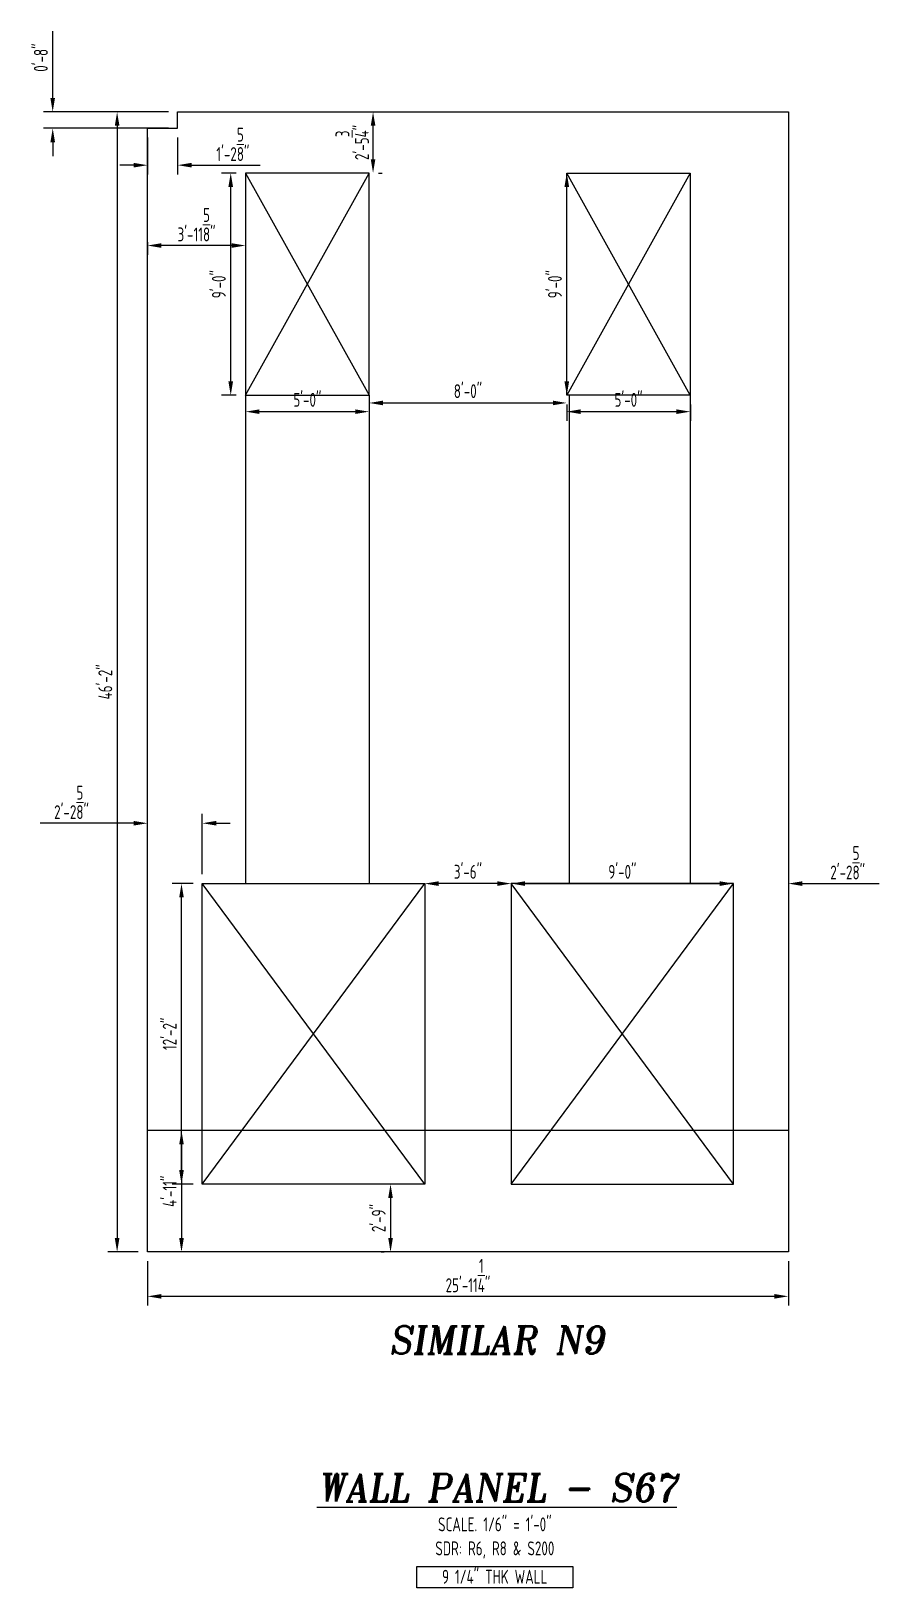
# Model space of a CAD drawing. Header units: inches. Extents: x -3675 to 38568, y -2433 to 4174.
# Drawn here: x 28759 to 29172, y 1179 to 1935 of the extents above; entities that cross this region are included whole.
import ezdxf
from ezdxf.enums import TextEntityAlignment as Align

# ---------------------------------------------------------------- set-up
doc = ezdxf.new("R2010")
doc.units = ezdxf.units.IN
doc.header["$MEASUREMENT"] = 0
doc.layers.get('0').update_dxf_attribs({"linetype": 'CONTINUOUS'})
doc.layers.get('Defpoints').update_dxf_attribs({"linetype": 'CONTINUOUS'})
for name, color, linetype in [('0-25', 7, 'CONTINUOUS'), ('0-35', 3, 'CONTINUOUS'), ('0-35TEXT', 3, 'CONTINUOUS'), ('0-50', 10, 'CONTINUOUS'), ('Hatch', 253, 'CONTINUOUS')]:
    doc.layers.add(name, color=color, linetype=linetype)
doc.layers.add('COVER', color=6, linetype='CONTINUOUS', lineweight=0, plot=False)
doc.styles.add('AR', font='ARCHQUIK.shx', dxfattribs={"width": 0.8})
doc.styles.add('ROMANT', font='romant')
doc.dimstyles.new('CADS_DIM_48', dxfattribs={"dimscale": 48, "dimtxt": 0.09375, "dimasz": 0.09375, "dimexe": 0.0625, "dimexo": 0.0625, "dimgap": 0.09375, "dimtad": 0, "dimtih": 1, "dimtoh": 1, "dimzin": 1, "dimdsep": 46, "dimlunit": 4, "dimtxsty": 'AR', "dimblk": 'CLOSED', "dimcen": 0.1875, "dimadec": 0, "dimazin": 0, "dimtfac": 1, "dimtofl": 0, "dimtmove": 0, "dimatfit": 1, "dimldrblk": 'DOTBLANK', "dimfxl": 1, "dimtzin": 0, "dimarcsym": 0})

# ---------------------------------------------------------------- blocks, each defined once
blk = doc.blocks.new('*D210')
at = {"layer": 'COVER', "color": 0, "lineweight": -2, "transparency": 16777216}
for p, q in [((28815.21, 1883.27), (28815.21, 1865.36)), ((28829.84, 1883.27), (28829.84, 1865.36)), ((28808.46, 1869.86), (28801.71, 1869.86)), ((28836.59, 1869.86), (28870, 1869.86))]:
    blk.add_line(p, q, dxfattribs=at)
at = {"layer": 'COVER', "color": 0, "transparency": 16777216}
for points in [[(28808.46, 1870.98), (28808.46, 1868.73), (28815.21, 1869.86)], [(28836.59, 1870.98), (28836.59, 1868.73), (28829.84, 1869.86)]]:
    blk.add_solid(points, dxfattribs=at)
at = {"layer": 'Defpoints', "color": 0, "transparency": 16777216}
for p in [(28815.21, 1887.77), (28829.84, 1887.77), (28829.84, 1869.86)]:
    blk.add_point(p, dxfattribs=at)
at = {"layer": 'COVER', "color": 0, "transparency": 16777216, "insert": (28856.67, 1879.98), "char_height": 6.75, "attachment_point": 5, "style": 'AR'}
blk.add_mtext('1\'-2{\\H1.000000x;\\S5/8;}"', dxfattribs=at)
blk = doc.blocks.new('_DotBlank')
at = {"layer": '0-35', "color": 0, "lineweight": -2}
blk.add_line((-0.5, 0), (-1, 0), dxfattribs=at)
blk.add_circle((0, 0), 0.5, dxfattribs=at)
blk = doc.blocks.new('*D211')
at = {"layer": 'COVER', "color": 0, "lineweight": -2, "transparency": 16777216}
for p, q in [((28769.17, 1902.52), (28769.17, 1934.99)), ((28825.34, 1895.77), (28764.67, 1895.77)), ((28825.34, 1887.77), (28764.67, 1887.77)), ((28769.17, 1881.02), (28769.17, 1874.27))]:
    blk.add_line(p, q, dxfattribs=at)
at = {"layer": 'COVER', "color": 0, "transparency": 16777216}
for points in [[(28768.05, 1902.52), (28770.3, 1902.52), (28769.17, 1895.77)], [(28768.05, 1881.02), (28770.3, 1881.02), (28769.17, 1887.77)]]:
    blk.add_solid(points, dxfattribs=at)
at = {"layer": 'Defpoints', "color": 0, "transparency": 16777216}
for p in [(28769.17, 1895.77), (28829.84, 1895.77), (28829.84, 1887.77)]:
    blk.add_point(p, dxfattribs=at)
at = {"layer": 'COVER', "color": 0, "transparency": 16777216, "insert": (28763.43, 1922.13), "char_height": 6.75, "attachment_point": 5, "rotation": 90, "style": 'AR'}
blk.add_mtext('0\'-8"', dxfattribs=at)
blk = doc.blocks.new('*D212')
at = {"layer": 'COVER', "color": 0, "lineweight": -2, "transparency": 16777216}
for p, q in [((28825.34, 1895.77), (28795.95, 1895.77)), ((28800.45, 1889.02), (28800.45, 1348.52)), ((28810.71, 1341.77), (28795.95, 1341.77))]:
    blk.add_line(p, q, dxfattribs=at)
at = {"layer": 'COVER', "color": 0, "transparency": 16777216}
for points in [[(28799.33, 1889.02), (28801.58, 1889.02), (28800.45, 1895.77)], [(28799.33, 1348.52), (28801.58, 1348.52), (28800.45, 1341.77)]]:
    blk.add_solid(points, dxfattribs=at)
at = {"layer": 'Defpoints', "color": 0, "transparency": 16777216}
for p in [(28829.84, 1895.77), (28800.45, 1341.77), (28815.21, 1341.77)]:
    blk.add_point(p, dxfattribs=at)
at = {"layer": 'COVER', "color": 0, "transparency": 16777216, "insert": (28794.71, 1618.77), "char_height": 6.75, "attachment_point": 5, "rotation": 90, "style": 'AR'}
blk.add_mtext('46\'-2"', dxfattribs=at)
blk = doc.blocks.new('*D213')
at = {"layer": 'COVER', "color": 0, "lineweight": -2, "transparency": 16777216}
for p, q in [((28815.21, 1832.48), (28815.21, 1826.32)), ((28856.09, 1830.82), (28821.96, 1830.82)), ((28862.84, 1832.48), (28862.84, 1826.32))]:
    blk.add_line(p, q, dxfattribs=at)
at = {"layer": 'COVER', "color": 0, "transparency": 16777216}
for points in [[(28821.96, 1831.94), (28821.96, 1829.69), (28815.21, 1830.82)], [(28856.09, 1831.94), (28856.09, 1829.69), (28862.84, 1830.82)]]:
    blk.add_solid(points, dxfattribs=at)
at = {"layer": 'Defpoints', "color": 0, "transparency": 16777216}
for p in [(28815.21, 1836.98), (28815.21, 1830.82), (28862.84, 1836.98)]:
    blk.add_point(p, dxfattribs=at)
at = {"layer": 'COVER', "color": 0, "transparency": 16777216, "insert": (28839.03, 1840.94), "char_height": 6.75, "attachment_point": 5, "style": 'AR'}
blk.add_mtext('3\'-11{\\H1.000000x;\\S5/8;}"', dxfattribs=at)
blk = doc.blocks.new('*D214')
at = {"layer": 'COVER', "color": 0, "lineweight": -2, "transparency": 16777216}
blk.add_line((28985.09, 1520.77), (28956.59, 1520.77), dxfattribs=at)
at = {"layer": 'COVER', "color": 0, "transparency": 16777216}
for points in [[(28956.59, 1521.89), (28956.59, 1519.64), (28949.84, 1520.77)], [(28985.09, 1521.89), (28985.09, 1519.64), (28991.84, 1520.77)]]:
    blk.add_solid(points, dxfattribs=at)
at = {"layer": 'Defpoints', "color": 0, "transparency": 16777216}
for p in [(28949.84, 1520.77), (28949.84, 1520.77), (28991.84, 1520.77)]:
    blk.add_point(p, dxfattribs=at)
at = {"layer": 'COVER', "color": 0, "transparency": 16777216, "insert": (28970.84, 1526.51), "char_height": 6.75, "attachment_point": 5, "style": 'AR'}
blk.add_mtext('3\'-6"', dxfattribs=at)
blk = doc.blocks.new('*D215')
at = {"layer": 'COVER', "color": 0, "lineweight": -2, "transparency": 16777216}
blk.add_line((28998.59, 1520.77), (29093.09, 1520.77), dxfattribs=at)
at = {"layer": 'COVER', "color": 0, "transparency": 16777216}
for points in [[(28998.59, 1521.89), (28998.59, 1519.64), (28991.84, 1520.77)], [(29093.09, 1521.89), (29093.09, 1519.64), (29099.84, 1520.77)]]:
    blk.add_solid(points, dxfattribs=at)
at = {"layer": 'Defpoints', "color": 0, "transparency": 16777216}
for p in [(28991.84, 1520.77), (29099.84, 1520.77), (29099.84, 1520.77)]:
    blk.add_point(p, dxfattribs=at)
at = {"layer": 'COVER', "color": 0, "transparency": 16777216, "insert": (29045.84, 1526.51), "char_height": 6.75, "attachment_point": 5, "style": 'AR'}
blk.add_mtext('9\'-0"', dxfattribs=at)
blk = doc.blocks.new('*D216')
at = {"layer": 'COVER', "color": 0, "lineweight": -2, "transparency": 16777216}
for p, q in [((29093.09, 1520.77), (29086.34, 1520.77)), ((29133.21, 1520.77), (29170.53, 1520.77))]:
    blk.add_line(p, q, dxfattribs=at)
at = {"layer": 'COVER', "color": 0, "transparency": 16777216}
for points in [[(29093.09, 1521.89), (29093.09, 1519.64), (29099.84, 1520.77)], [(29133.21, 1521.89), (29133.21, 1519.64), (29126.46, 1520.77)]]:
    blk.add_solid(points, dxfattribs=at)
at = {"layer": 'Defpoints', "color": 0, "transparency": 16777216}
for p in [(29099.84, 1520.77), (29126.46, 1520.77), (29126.46, 1520.77)]:
    blk.add_point(p, dxfattribs=at)
at = {"layer": 'COVER', "color": 0, "transparency": 16777216, "insert": (29155.25, 1530.89), "char_height": 6.75, "attachment_point": 5, "style": 'AR'}
blk.add_mtext('2\'-2{\\H1.000000x;\\S5/8;}"', dxfattribs=at)
blk = doc.blocks.new('*D217')
at = {"layer": 'COVER', "color": 0, "lineweight": -2, "transparency": 16777216}
for p, q in [((28815.21, 1525.27), (28815.21, 1554.59)), ((28841.84, 1525.27), (28841.84, 1554.59)), ((28808.46, 1550.09), (28763.03, 1550.09)), ((28848.59, 1550.09), (28855.34, 1550.09))]:
    blk.add_line(p, q, dxfattribs=at)
at = {"layer": 'COVER', "color": 0, "transparency": 16777216}
for points in [[(28808.46, 1551.22), (28808.46, 1548.97), (28815.21, 1550.09)], [(28848.59, 1551.22), (28848.59, 1548.97), (28841.84, 1550.09)]]:
    blk.add_solid(points, dxfattribs=at)
at = {"layer": 'Defpoints', "color": 0, "transparency": 16777216}
for p in [(28815.21, 1550.09), (28815.21, 1520.77), (28841.84, 1520.77)]:
    blk.add_point(p, dxfattribs=at)
at = {"layer": 'COVER', "color": 0, "transparency": 16777216, "insert": (28778.31, 1560.22), "char_height": 6.75, "attachment_point": 5, "style": 'AR'}
blk.add_mtext('2\'-2{\\H1.000000x;\\S5/8;}"', dxfattribs=at)
blk = doc.blocks.new('*D218')
at = {"layer": 'COVER', "color": 0, "lineweight": -2, "transparency": 16777216}
for p, q in [((28837.34, 1520.77), (28827.22, 1520.77)), ((28831.72, 1381.52), (28831.72, 1514.02)), ((28837.34, 1374.77), (28827.22, 1374.77))]:
    blk.add_line(p, q, dxfattribs=at)
at = {"layer": 'COVER', "color": 0, "transparency": 16777216}
for points in [[(28830.6, 1514.02), (28832.85, 1514.02), (28831.72, 1520.77)], [(28830.6, 1381.52), (28832.85, 1381.52), (28831.72, 1374.77)]]:
    blk.add_solid(points, dxfattribs=at)
at = {"layer": 'Defpoints', "color": 0, "transparency": 16777216}
for p in [(28831.72, 1520.77), (28841.84, 1520.77), (28841.84, 1374.77)]:
    blk.add_point(p, dxfattribs=at)
at = {"layer": 'COVER', "color": 0, "transparency": 16777216, "insert": (28825.98, 1447.77), "char_height": 6.75, "attachment_point": 5, "rotation": 90, "style": 'AR'}
blk.add_mtext('12\'-2"', dxfattribs=at)
blk = doc.blocks.new('*D219')
at = {"layer": 'COVER', "color": 0, "lineweight": -2, "transparency": 16777216}
for p, q in [((28827.78, 1400.77), (28827.22, 1400.77)), ((28831.72, 1394.02), (28831.72, 1348.52)), ((28827.78, 1341.77), (28827.22, 1341.77))]:
    blk.add_line(p, q, dxfattribs=at)
at = {"layer": 'COVER', "color": 0, "transparency": 16777216}
for points in [[(28830.6, 1394.02), (28832.85, 1394.02), (28831.72, 1400.77)], [(28830.6, 1348.52), (28832.85, 1348.52), (28831.72, 1341.77)]]:
    blk.add_solid(points, dxfattribs=at)
at = {"layer": 'Defpoints', "color": 0, "transparency": 16777216}
for p in [(28832.28, 1400.77), (28831.72, 1341.77), (28832.28, 1341.77)]:
    blk.add_point(p, dxfattribs=at)
at = {"layer": 'COVER', "color": 0, "transparency": 16777216, "insert": (28825.98, 1371.27), "char_height": 6.75, "attachment_point": 5, "rotation": 90, "style": 'AR'}
blk.add_mtext('4\'-11"', dxfattribs=at)
blk = doc.blocks.new('*D220')
at = {"layer": 'COVER', "color": 0, "lineweight": -2, "transparency": 16777216}
for p, q in [((28858.34, 1866.02), (28851.12, 1866.02)), ((28855.62, 1764.81), (28855.62, 1859.27)), ((28858.34, 1758.06), (28851.12, 1758.06))]:
    blk.add_line(p, q, dxfattribs=at)
at = {"layer": 'COVER', "color": 0, "transparency": 16777216}
for points in [[(28854.5, 1859.27), (28856.75, 1859.27), (28855.62, 1866.02)], [(28854.5, 1764.81), (28856.75, 1764.81), (28855.62, 1758.06)]]:
    blk.add_solid(points, dxfattribs=at)
at = {"layer": 'Defpoints', "color": 0, "transparency": 16777216}
for p in [(28855.62, 1866.02), (28862.84, 1866.02), (28862.84, 1758.06)]:
    blk.add_point(p, dxfattribs=at)
at = {"layer": 'COVER', "color": 0, "transparency": 16777216, "insert": (28849.88, 1812.04), "char_height": 6.75, "attachment_point": 5, "rotation": 90, "style": 'AR'}
blk.add_mtext('9\'-0"', dxfattribs=at)
blk = doc.blocks.new('*D221')
at = {"layer": 'COVER', "color": 0, "lineweight": -2, "transparency": 16777216}
for p, q in [((28862.84, 1753.56), (28862.84, 1745.59)), ((28869.59, 1750.09), (28916.1, 1750.09)), ((28922.85, 1753.56), (28922.85, 1745.59))]:
    blk.add_line(p, q, dxfattribs=at)
at = {"layer": 'COVER', "color": 0, "transparency": 16777216}
for points in [[(28869.59, 1751.21), (28869.59, 1748.96), (28862.84, 1750.09)], [(28916.1, 1751.21), (28916.1, 1748.96), (28922.85, 1750.09)]]:
    blk.add_solid(points, dxfattribs=at)
at = {"layer": 'Defpoints', "color": 0, "transparency": 16777216}
for p in [(28862.84, 1758.06), (28922.85, 1758.06), (28922.85, 1750.09)]:
    blk.add_point(p, dxfattribs=at)
at = {"layer": 'COVER', "color": 0, "transparency": 16777216, "insert": (28892.84, 1755.83), "char_height": 6.75, "attachment_point": 5, "style": 'AR'}
blk.add_mtext('5\'-0"', dxfattribs=at)
blk = doc.blocks.new('*D222')
at = {"layer": 'COVER', "color": 0, "lineweight": -2, "transparency": 16777216}
for p, q in [((28922.85, 1753.56), (28922.85, 1749.82)), ((28929.6, 1754.32), (29012.08, 1754.32)), ((29018.83, 1753.56), (29018.83, 1749.82))]:
    blk.add_line(p, q, dxfattribs=at)
at = {"layer": 'COVER', "color": 0, "transparency": 16777216}
for points in [[(28929.6, 1755.45), (28929.6, 1753.2), (28922.85, 1754.32)], [(29012.08, 1755.45), (29012.08, 1753.2), (29018.83, 1754.32)]]:
    blk.add_solid(points, dxfattribs=at)
at = {"layer": 'Defpoints', "color": 0, "transparency": 16777216}
for p in [(28922.85, 1758.06), (29018.83, 1758.06), (29018.83, 1754.32)]:
    blk.add_point(p, dxfattribs=at)
at = {"layer": 'COVER', "color": 0, "transparency": 16777216, "insert": (28970.84, 1760.06), "char_height": 6.75, "attachment_point": 5, "style": 'AR'}
blk.add_mtext('8\'-0"', dxfattribs=at)
blk = doc.blocks.new('*D223')
at = {"layer": 'COVER', "color": 0, "lineweight": -2, "transparency": 16777216}
blk.add_line((29018.83, 1764.81), (29018.83, 1859.27), dxfattribs=at)
at = {"layer": 'COVER', "color": 0, "transparency": 16777216}
for points in [[(29017.71, 1859.27), (29019.96, 1859.27), (29018.83, 1866.02)], [(29017.71, 1764.81), (29019.96, 1764.81), (29018.83, 1758.06)]]:
    blk.add_solid(points, dxfattribs=at)
at = {"layer": 'Defpoints', "color": 0, "transparency": 16777216}
for p in [(29018.83, 1866.02), (29018.83, 1866.02), (29018.83, 1758.06)]:
    blk.add_point(p, dxfattribs=at)
at = {"layer": 'COVER', "color": 0, "transparency": 16777216, "insert": (29013.09, 1812.04), "char_height": 6.75, "attachment_point": 5, "rotation": 90, "style": 'AR'}
blk.add_mtext('9\'-0"', dxfattribs=at)
blk = doc.blocks.new('*D224')
at = {"layer": 'COVER', "color": 0, "lineweight": -2, "transparency": 16777216}
for p, q in [((29018.83, 1753.56), (29018.83, 1745.59)), ((29025.58, 1750.09), (29072.09, 1750.09)), ((29078.84, 1753.56), (29078.84, 1745.59))]:
    blk.add_line(p, q, dxfattribs=at)
at = {"layer": 'COVER', "color": 0, "transparency": 16777216}
for points in [[(29025.58, 1751.21), (29025.58, 1748.96), (29018.83, 1750.09)], [(29072.09, 1751.21), (29072.09, 1748.96), (29078.84, 1750.09)]]:
    blk.add_solid(points, dxfattribs=at)
at = {"layer": 'Defpoints', "color": 0, "transparency": 16777216}
for p in [(29018.83, 1758.06), (29078.84, 1758.06), (29078.84, 1750.09)]:
    blk.add_point(p, dxfattribs=at)
at = {"layer": 'COVER', "color": 0, "transparency": 16777216, "insert": (29048.83, 1755.83), "char_height": 6.75, "attachment_point": 5, "style": 'AR'}
blk.add_mtext('5\'-0"', dxfattribs=at)
blk = doc.blocks.new('*D225')
at = {"layer": 'COVER', "color": 0, "lineweight": -2, "transparency": 16777216}
for p, q in [((28930.2, 1374.73), (28928.74, 1374.73)), ((28933.24, 1367.98), (28933.24, 1348.48)), ((28930.2, 1341.73), (28928.74, 1341.73))]:
    blk.add_line(p, q, dxfattribs=at)
at = {"layer": 'COVER', "color": 0, "transparency": 16777216}
for points in [[(28932.12, 1367.98), (28934.37, 1367.98), (28933.24, 1374.73)], [(28932.12, 1348.48), (28934.37, 1348.48), (28933.24, 1341.73)]]:
    blk.add_solid(points, dxfattribs=at)
at = {"layer": 'Defpoints', "color": 0, "transparency": 16777216}
for p in [(28934.7, 1374.73), (28933.24, 1341.73), (28934.7, 1341.73)]:
    blk.add_point(p, dxfattribs=at)
at = {"layer": 'COVER', "color": 0, "transparency": 16777216, "insert": (28927.5, 1358.23), "char_height": 6.75, "attachment_point": 5, "rotation": 90, "style": 'AR'}
blk.add_mtext('2\'-9"', dxfattribs=at)
blk = doc.blocks.new('*D226')
at = {"layer": 'COVER', "color": 0, "lineweight": -2, "transparency": 16777216}
for p, q in [((28815.21, 1337.27), (28815.21, 1315.71)), ((29126.46, 1337.27), (29126.46, 1315.71)), ((29119.71, 1320.21), (28821.96, 1320.21))]:
    blk.add_line(p, q, dxfattribs=at)
at = {"layer": 'COVER', "color": 0, "transparency": 16777216}
for points in [[(28821.96, 1321.33), (28821.96, 1319.08), (28815.21, 1320.21)], [(29119.71, 1321.33), (29119.71, 1319.08), (29126.46, 1320.21)]]:
    blk.add_solid(points, dxfattribs=at)
at = {"layer": 'Defpoints', "color": 0, "transparency": 16777216}
for p in [(28815.21, 1341.77), (29126.46, 1341.77), (28815.21, 1320.21)]:
    blk.add_point(p, dxfattribs=at)
at = {"layer": 'COVER', "color": 0, "transparency": 16777216, "insert": (28970.84, 1330.33), "char_height": 6.75, "attachment_point": 5, "style": 'AR'}
blk.add_mtext('25\'-11{\\H1.000000x;\\S1/4;}"', dxfattribs=at)
blk = doc.blocks.new('*D227')
at = {"layer": 'COVER', "color": 0, "lineweight": -2, "transparency": 16777216}
for p, q in [((28927.35, 1895.77), (28929.25, 1895.77)), ((28924.75, 1872.77), (28924.75, 1889.02)), ((28927.35, 1866.02), (28929.25, 1866.02))]:
    blk.add_line(p, q, dxfattribs=at)
at = {"layer": 'COVER', "color": 0, "transparency": 16777216}
for points in [[(28923.63, 1889.02), (28925.88, 1889.02), (28924.75, 1895.77)], [(28923.63, 1872.77), (28925.88, 1872.77), (28924.75, 1866.02)]]:
    blk.add_solid(points, dxfattribs=at)
at = {"layer": 'Defpoints', "color": 0, "transparency": 16777216}
for p in [(28922.85, 1895.77), (28924.75, 1895.77), (28922.85, 1866.02)]:
    blk.add_point(p, dxfattribs=at)
at = {"layer": 'COVER', "color": 0, "transparency": 16777216, "insert": (28914.63, 1880.89), "char_height": 6.75, "attachment_point": 5, "rotation": 90, "style": 'AR'}
blk.add_mtext('2\'-5{\\H1.000000x;\\S3/4;}"', dxfattribs=at)

msp = doc.modelspace()

# ---------------------------------------------------------------- linework, layer by layer
at = {"layer": '0-25'}
for p, q in [((28862.8382, 1866.01645), (28922.84517, 1758.05662)), ((28862.8382, 1758.05662), (28922.84517, 1866.01645)), ((29078.8382, 1866.01645), (29018.83123, 1758.05662)), ((29078.8382, 1758.05662), (29018.83123, 1866.01645)), ((28841.8382, 1374.76645), (28949.8382, 1520.7669)), ((28949.8382, 1374.76645), (28841.8382, 1520.7669)), ((29099.8382, 1374.76645), (28991.8382, 1520.7669)), ((28991.8382, 1374.76645), (29099.8382, 1520.7669))]:
    msp.add_line(p, q, dxfattribs=at)
at = {"layer": '0-35'}
for points in [[(28829.8382, 1895.76645), (29126.4632, 1895.76645), (29126.4632, 1341.76645), (28815.2132, 1341.76645), (28815.2132, 1887.76645), (28829.8382, 1887.76645)], [(28862.8382, 1758.05662), (28922.84517, 1758.05662), (28922.84517, 1866.01645), (28862.8382, 1866.01645)], [(29078.8382, 1758.05662), (29018.83123, 1758.05662), (29018.83123, 1866.01645), (29078.8382, 1866.01645)], [(28841.8382, 1520.7669), (28949.8382, 1520.7669), (28949.8382, 1374.76645), (28841.8382, 1374.76645)], [(29099.8382, 1520.7669), (28991.8382, 1520.7669), (28991.8382, 1374.76645), (29099.8382, 1374.76645)]]:
    msp.add_lwpolyline(points, close=True, dxfattribs=at)
at = {"layer": '0-50'}
msp.add_lwpolyline([(28945.95652, 1188.90763), (29021.84336, 1188.90763), (29021.84336, 1178.55127), (28945.95652, 1178.55127)], close=True, dxfattribs=at)
at = {"layer": 'Hatch'}
for p, q in [((28862.8382, 1758.05662), (28862.8382, 1520.7669)), ((28922.84517, 1758.05662), (28922.84517, 1520.7669)), ((29019.95623, 1758.05662), (29019.95623, 1520.7669)), ((29078.8382, 1758.05662), (29078.8382, 1520.7669)), ((29126.4632, 1400.76645), (28815.2132, 1400.76645))]:
    msp.add_line(p, q, dxfattribs=at)

# ---------------------------------------------------------------- texts
at = {"color": 7, "linetype": 'Continuous', "style": 'ROMANT', "oblique": 9, "width": 0.95}
msp.add_text('%%UWALL PANEL - S67', height=13.5, dxfattribs=at).set_placement((28985.27182, 1220.47954), align=Align.CENTER)
at = {"layer": '0-35TEXT', "style": 'AR', "width": 0.8}
for s, p in [('SCALE. 1/6" = 1\'-0"', (28983.89994, 1206.03264)), ('SDR: R6, R8 & S200', (28983.89994, 1194.36445)), ('9 1/4" THK WALL', (28983.82302, 1180.57643))]:
    msp.add_text(s, height=6.7498312, dxfattribs=at).set_placement(p, align=Align.CENTER)
at = {"layer": 'COVER', "style": 'ROMANT', "oblique": 9, "width": 0.95}
msp.add_text('SIMILAR N9', height=13.5, dxfattribs=at).set_placement((28984.82097, 1292.26942), align=Align.CENTER)

# ---------------------------------------------------------------- dimensions: what is measured, and where the dimension line sits
at = {"layer": 'COVER'}
for base, p1, p2, picture, middle in [((28769.17154, 1895.76645), (28829.8382, 1887.76645), (28829.8382, 1895.76645), '*D211', (28763.43016, 1922.13024)), ((28800.45416, 1341.76645), (28829.8382, 1895.76645), (28815.2132, 1341.76645), '*D212', (28794.71278, 1618.76645)), ((28924.75487, 1895.76645), (28922.84517, 1866.01645), (28922.84517, 1895.76645), '*D227', (28914.62987, 1880.89145)), ((28855.62466, 1866.01645), (28862.8382, 1758.05662), (28862.8382, 1866.01645), '*D220', (28849.88328, 1812.03653)), ((29018.83123, 1866.01645), (29018.83123, 1758.05662), (29018.83123, 1866.01645), '*D223', (29013.08985, 1812.03653)), ((28831.72016, 1520.7669), (28841.8382, 1374.76645), (28841.8382, 1520.7669), '*D218', (28825.97878, 1447.76667)), ((28831.72016, 1341.76645), (28832.27918, 1400.76645), (28832.27918, 1341.76645), '*D219', (28825.97878, 1371.26645)), ((28933.24215, 1341.73208), (28934.70361, 1374.73208), (28934.70361, 1341.73208), '*D225', (28927.50078, 1358.23208))]:
    dim = msp.add_linear_dim(base=base, p1=p1, p2=p2, angle=90, dimstyle='CADS_DIM_48', override={"dimscale": 72, "dimgap": 0.03125, "dimtad": 1, "dimtih": 0, "dimtoh": 0, "dimdec": 3, "dimtdec": 3}, dxfattribs=at)
    dim.commit()
    dim.dimension.update_dxf_attribs({"geometry": picture, "text_midpoint": middle})
for base, p1, p2, picture, middle in [((28829.8382, 1869.8571), (28815.2132, 1887.76645), (28829.8382, 1887.76645), '*D210', (28856.66751, 1879.9821)), ((28815.2132, 1830.81894), (28862.8382, 1836.97681), (28815.2132, 1836.97681), '*D213', (28839.0257, 1840.94394)), ((29018.83123, 1754.32269), (28922.84517, 1758.05662), (29018.83123, 1758.05662), '*D222', (28970.8382, 1760.06407)), ((28922.84517, 1750.08955), (28862.8382, 1758.05662), (28922.84517, 1758.05662), '*D221', (28892.84168, 1755.83093)), ((29078.8382, 1750.08955), (29018.83123, 1758.05662), (29078.8382, 1758.05662), '*D224', (29048.83472, 1755.83093)), ((29126.4632, 1520.7669), (29099.8382, 1520.7669), (29126.4632, 1520.7669), '*D216', (29155.24768, 1530.8919)), ((28949.8382, 1520.7669), (28991.8382, 1520.7669), (28949.8382, 1520.7669), '*D214', (28970.8382, 1526.50828)), ((29099.8382, 1520.7669), (28991.8382, 1520.7669), (29099.8382, 1520.7669), '*D215', (29045.8382, 1526.50828)), ((28815.2132, 1320.20565), (29126.4632, 1341.76645), (28815.2132, 1341.76645), '*D226', (28970.8382, 1330.33065))]:
    dim = msp.add_linear_dim(base=base, p1=p1, p2=p2, dimstyle='CADS_DIM_48', override={"dimscale": 72, "dimgap": 0.03125, "dimtad": 1, "dimtih": 0, "dimtoh": 0, "dimdec": 3, "dimtdec": 3}, dxfattribs=at)
    dim.commit()
    dim.dimension.update_dxf_attribs({"geometry": picture, "text_midpoint": middle})
dim = msp.add_linear_dim(base=(28815.2132, 1550.09301), p1=(28841.8382, 1520.7669), p2=(28815.2132, 1520.7669), dimstyle='CADS_DIM_48', override={"dimscale": 72, "dimgap": 0.03125, "dimtad": 1, "dimtih": 0, "dimtoh": 0, "dimdec": 3, "dimtdec": 3}, dxfattribs=at)
dim.commit()
dim.dimension.update_dxf_attribs({"geometry": '*D217', "text_midpoint": (28778.31004, 1550.09301), "dimtype": 160})

doc.saveas('drawing.dxf')
